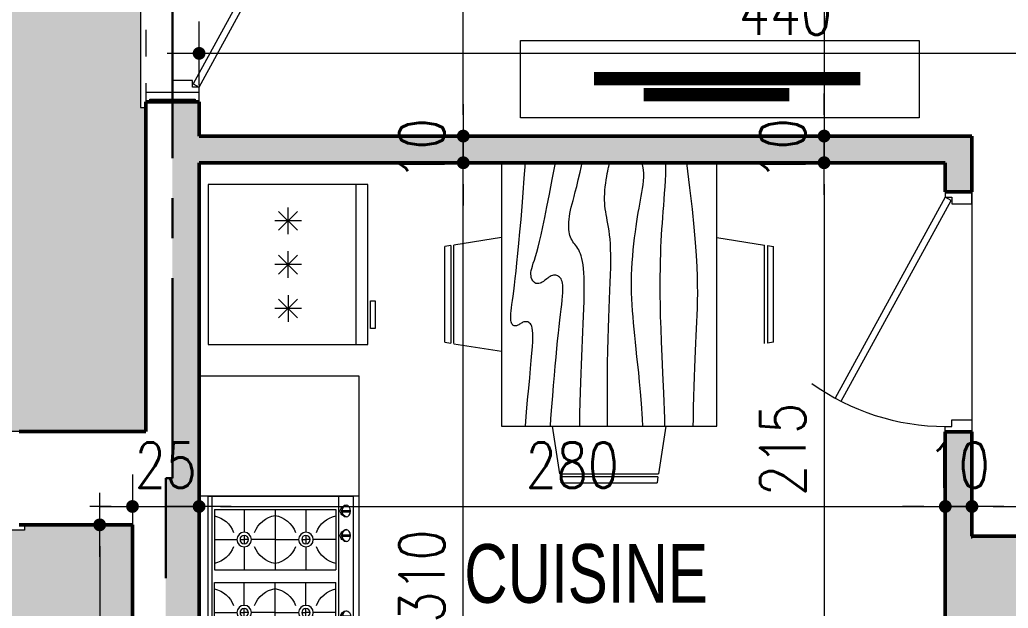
# Model space of a CAD drawing. Header units: millimetres. Extents: x 906 to 2589, y -1235 to -637.
# Drawn here: x 2558.04 to 2561.749, y -1228.197 to -1225.99 of the extents above; entities that cross this region are included whole.
import ezdxf

# ---------------------------------------------------------------- set-up
doc = ezdxf.new("R2010")
doc.units = ezdxf.units.MM
doc.linetypes.add('AXES', pattern=[2, 1.25, -0.25, 0.25, -0.25])
doc.linetypes.add('HIDDEN', pattern=[0.375, 0.25, -0.125])
doc.layers.get('DEFPOINTS').update_dxf_attribs({"color": 255, "lineweight": 13})
for name, color, linetype, lineweight in [('A-signe', 7, 'Continuous', 9), ('APPUITS', 7, 'Continuous', 18), ('AXE LIMITE', 1, 'AXES', 30), ('DIM.', 4, 'Continuous', 25), ('HALL + COULOIR -HATCH', 71, 'Continuous', 15), ('interrompu', 7, 'HIDDEN', 15), ('MENUISERIE', 7, 'Continuous', 13), ('MEUBLE', 35, 'Continuous', 15), ('MUR 0.5', 7, 'Continuous', 50), ('SANITAIRE', 7, 'Continuous', 15), ('TEXTE', 7, 'Continuous', 20)]:
    doc.layers.add(name, color=color, linetype=linetype, lineweight=lineweight)
doc.layers.add('TEINTE 3', color=150, linetype='Continuous')
doc.layers.add('TEINTE SC', color=254, linetype='Continuous')
doc.styles.add('atef', font='romans.shx', dxfattribs={"width": 0.8})
doc.styles.add('STYLE4', font='swisscl.ttf')
doc.dimstyles.new('COTEXT', dxfattribs={"dimscale": 0, "dimtxt": 0.17, "dimasz": 0.08, "dimexe": 0.015, "dimexo": 0.015, "dimgap": 0.07, "dimtad": 1, "dimdec": 0, "dimlfac": 100, "dimzin": 0, "dimdsep": 46, "dimtxsty": 'atef', "dimblk": 'SIG2', "dimcen": 0.15, "dimse1": 1, "dimse2": 1, "dimclrd": 256, "dimclre": 6, "dimclrt": 2, "dimadec": 0, "dimazin": 0, "dimtfac": 0.5, "dimtdec": 0, "dimtix": 1, "dimtmove": 2, "dimatfit": 1, "dimldrblk": 'SIG2', "dimfxl": 0.18, "dimtolj": 1, "dimtzin": 0, "dimlwd": 18, "dimarcsym": 0})

# ---------------------------------------------------------------- blocks, each defined once
blk = doc.blocks.new('SIG2')
at = {"layer": 'A-signe'}
for p, q in [((0, 1.5), (0, 0.5)), ((0, 0.5), (0, -0.5)), ((-1.5, 0), (-0.5, 0)), ((-0.5, 0), (0.5, 0)), ((0.5, 0), (1.5, 0)), ((0, -0.5), (0, -1.5))]:
    blk.add_line(p, q, dxfattribs=at)
at = {"layer": 'A-signe', "const_width": 0.3}
blk.add_lwpolyline([(-0.15, 0, 1), (0.15, 0, 1)], format="xyb", close=True, dxfattribs=at)
blk = doc.blocks.new('*D1105')
at = {"layer": 'DEFPOINTS', "color": 0, "transparency": 16777216}
for p in [(2560.6981, -1223.1761), (2560.043, -1226.4261), (2561.058, -1226.4261)]:
    blk.add_point(p, dxfattribs=at)
at = {"layer": 'DIM.', "lineweight": 18, "transparency": 16777216}
blk.add_line((2561.058, -1223.2561), (2561.058, -1226.3461), dxfattribs=at)
at = {"layer": 'DIM.', "lineweight": 18, "transparency": 16777216, "xscale": 0.08, "yscale": 0.08, "zscale": 0.08}
for p, rotation in [((2561.058, -1223.1761), 90), ((2561.058, -1226.4261), 270)]:
    blk.add_blockref('SIG2', p, dxfattribs=dict(at, rotation=rotation))
at = {"layer": 'DIM.', "color": 2, "transparency": 16777216, "insert": (2560.903, -1224.8011), "char_height": 0.17, "attachment_point": 5, "rotation": 90, "style": 'atef'}
blk.add_mtext('\\A1;325', dxfattribs=at)
blk = doc.blocks.new('*D1107')
at = {"layer": 'DEFPOINTS', "color": 0, "transparency": 16777216}
for p in [(2559.2298, -1226.4261), (2559.2298, -1226.5261), (2559.704, -1226.5261)]:
    blk.add_point(p, dxfattribs=at)
at = {"layer": 'DIM.', "lineweight": 18, "transparency": 16777216}
for p, q in [((2559.704, -1226.3461), (2559.704, -1226.2661)), ((2559.704, -1226.4261), (2559.704, -1226.5261)), ((2559.704, -1226.6061), (2559.704, -1226.6861))]:
    blk.add_line(p, q, dxfattribs=at)
at = {"layer": 'DIM.', "lineweight": 18, "transparency": 16777216, "xscale": 0.08, "yscale": 0.08, "zscale": 0.08}
for p, rotation in [((2559.704, -1226.4261), 270), ((2559.704, -1226.5261), 90)]:
    blk.add_blockref('SIG2', p, dxfattribs=dict(at, rotation=rotation))
at = {"layer": 'DIM.', "color": 2, "transparency": 16777216, "insert": (2559.549, -1226.4761), "char_height": 0.17, "attachment_point": 5, "rotation": 90, "style": 'atef'}
blk.add_mtext('\\A1;10', dxfattribs=at)
blk = doc.blocks.new('KITCHEN  AID 30')
for p, q in [((-150, 0), (150, 0)), ((-150, 0), (-150, -272.5)), ((150, 0), (150, -272.5)), ((-150, -7.5), (150, -7.5)), ((-125, -12.5), (-125, -240)), ((-125, -12.5), (-12, -12.5)), ((-68.5, -12.5), (-68.5, -54.5)), ((-12, -12.5), (-12, -240)), ((12, -12.5), (12, -240)), ((125, -12.5), (12, -12.5)), ((68.5, -12.5), (68.5, -54.5)), ((125, -12.5), (125, -240)), ((-125, -68.3), (-82.2, -68.3)), ((-76.3, -68.3), (-60.7, -68.3)), ((-68.5, -60.4), (-68.5, -68.3)), ((-68.5, -76.1), (-68.5, -68.3)), ((-54.8, -68.3), (-12, -68.3)), ((54.8, -68.3), (12, -68.3)), ((76.3, -68.3), (60.7, -68.3)), ((68.5, -60.4), (68.5, -68.3)), ((68.5, -76.1), (68.5, -68.3)), ((125, -68.3), (82.2, -68.3)), ((-68.5, -126.5), (-68.5, -82)), ((68.5, -126.5), (68.5, -82)), ((-125, -126.2), (-12, -126.2)), ((-68.5, -126), (-68.5, -170.5)), ((125, -126.2), (12, -126.2)), ((68.5, -126), (68.5, -170.5)), ((-125, -184.2), (-82.2, -184.2)), ((-76.3, -184.2), (-60.7, -184.2)), ((-68.5, -176.4), (-68.5, -184.2)), ((-68.5, -192.1), (-68.5, -184.2)), ((-54.8, -184.2), (-12, -184.2)), ((54.8, -184.2), (12, -184.2)), ((76.3, -184.2), (60.7, -184.2)), ((68.5, -176.4), (68.5, -184.2)), ((68.5, -192.1), (68.5, -184.2)), ((125, -184.2), (82.2, -184.2)), ((-68.5, -240), (-68.5, -198)), ((68.5, -240), (68.5, -198)), ((-125, -240), (-12, -240)), ((125, -240), (12, -240)), ((-150, -245), (150, -245)), ((-123.2, -252.5), (-123.2, -268.1)), ((-120.7, -255.2), (-123.2, -255.2)), ((-120.7, -252.5), (-120.7, -268.1)), ((-77.2, -252.5), (-77.2, -268.1)), ((-74.7, -255.2), (-77.2, -255.2)), ((-74.7, -252.5), (-74.7, -268.1)), ((74.7, -252.7), (74.7, -268.2)), ((74.7, -255.4), (77.2, -255.4)), ((77.2, -252.7), (77.2, -268.2)), ((120.7, -252.7), (120.7, -268.2)), ((120.7, -255.4), (123.2, -255.4)), ((123.2, -252.7), (123.2, -268.2)), ((-150, -272.5), (150, -272.5))]:
    blk.add_line(p, q)
for centre, radius in [((-68.5, -68.3), 13.7), ((68.5, -68.3), 13.7), ((-68.5, -68.3), 7.82), ((68.5, -68.3), 7.82), ((-68.5, -184.2), 13.7), ((-68.5, -184.2), 7.82), ((68.5, -184.2), 13.7), ((68.5, -184.2), 7.82)]:
    blk.add_circle(centre, radius)
for centre, start, end in [((-63.7, -1.3), 192.7674, 248.8188), ((-73.3, -1.3), 291.1812, 347.2326), ((73.3, -1.3), 192.7674, 248.8188), ((63.7, -1.3), 291.1812, 347.2326), ((-63.7, -135.2), 111.1812, 170.1161), ((-73.3, -135.2), 9.8839, 68.8188), ((73.3, -135.2), 111.1812, 170.1161), ((63.7, -135.2), 9.8839, 68.8188), ((-63.7, -117.3), 189.8839, 248.8188), ((-73.3, -117.3), 291.1812, 350.1161), ((73.3, -117.3), 189.8839, 248.8188), ((63.7, -117.3), 291.1812, 350.1161), ((-63.7, -251.2), 111.1812, 167.2326), ((-73.3, -251.2), 12.7674, 68.8188), ((73.3, -251.2), 111.1812, 167.2326), ((63.7, -251.2), 12.7674, 68.8188)]:
    blk.add_arc(centre, 50.7, start, end)
for centre in [(-122, -259.4), (-76, -259.4)]:
    blk.add_ellipse(centre, major_axis=(-11.1, 0), ratio=0.7838)
for centre, major_axis, ratio, start_param, end_param in [((-122, -261.2), (-11.1, 0), 0.7838, 3.244352, 6.180426), ((-122, -254.5), (-8.35, 0), 0.700025, 3.302477, 6.122301), ((-76, -261.2), (-11.1, 0), 0.7838, 3.244352, 6.180426), ((-76, -254.5), (-8.35, 0), 0.700025, 3.302477, 6.122301)]:
    blk.add_ellipse(centre, major_axis=major_axis, ratio=ratio, start_param=start_param, end_param=end_param)
at = {"extrusion": (0, 0, -1)}
for centre in [(76, -259.6), (122, -259.6)]:
    blk.add_ellipse(centre, major_axis=(11.1, 0), ratio=0.7838, dxfattribs=at)
for centre, major_axis, ratio, start_param, end_param in [((76, -261.4), (11.1, 0), 0.7838, 3.244352, 6.180426), ((76, -254.7), (8.35, 0), 0.700025, 3.302477, 6.122301), ((122, -261.4), (11.1, 0), 0.7838, 3.244352, 6.180426), ((122, -254.7), (8.35, 0), 0.700025, 3.302477, 6.122301)]:
    blk.add_ellipse(centre, major_axis=major_axis, ratio=ratio, start_param=start_param, end_param=end_param, dxfattribs=at)
blk = doc.blocks.new('*D1108')
at = {"layer": 'DEFPOINTS', "color": 0, "transparency": 16777216}
for p in [(2559.0923, -1226.5261), (2559.704, -1226.5261), (2559.0923, -1229.6261)]:
    blk.add_point(p, dxfattribs=at)
at = {"layer": 'DIM.', "lineweight": 18, "transparency": 16777216}
blk.add_line((2559.704, -1229.5461), (2559.704, -1226.6061), dxfattribs=at)
at = {"layer": 'DIM.', "lineweight": 18, "transparency": 16777216, "xscale": 0.08, "yscale": 0.08, "zscale": 0.08}
for p, rotation in [((2559.704, -1226.5261), 90), ((2559.704, -1229.6261), 270)]:
    blk.add_blockref('SIG2', p, dxfattribs=dict(at, rotation=rotation))
at = {"layer": 'DIM.', "color": 2, "transparency": 16777216, "insert": (2559.549, -1228.0761), "char_height": 0.17, "attachment_point": 5, "rotation": 90, "style": 'atef'}
blk.add_mtext('\\A1;310', dxfattribs=at)
blk = doc.blocks.new('Frigo1')
for p, q in [((0, 0.6), (0, 0)), ((0.6, 0.6), (0, 0.6)), ((0.6, 0), (0.6, 0.6)), ((0.0007, 0.0439), (0.5982, 0.0439)), ((0, 0), (0.6, 0)), ((0.0601, -0.0276), (0.0601, -0.0096)), ((0.0601, -0.0096), (0.1642, -0.0096)), ((0.1642, -0.0276), (0.0601, -0.0276)), ((0.1642, -0.0096), (0.1642, -0.0276))]:
    blk.add_line(p, q)
at = {"color": 0}
for p, q in [((0.1702, 0.2646), (0.0995, 0.3354)), ((0.0995, 0.2646), (0.1702, 0.3354)), ((0.1349, 0.25), (0.1349, 0.35)), ((0.2641, 0.2646), (0.3348, 0.3354)), ((0.3348, 0.2646), (0.2641, 0.3354)), ((0.2995, 0.25), (0.2995, 0.35)), ((0.4287, 0.2646), (0.4994, 0.3354)), ((0.4994, 0.2646), (0.4287, 0.3354)), ((0.4641, 0.25), (0.4641, 0.35)), ((0.1849, 0.3), (0.0849, 0.3)), ((0.2495, 0.3), (0.3495, 0.3)), ((0.4141, 0.3), (0.5141, 0.3))]:
    blk.add_line(p, q, dxfattribs=at)
blk = doc.blocks.new('PORTE 0.90')
at = {"layer": 'MENUISERIE'}
for points in [[(-0.7859, 0.3911), (-0.0325, -0.0217), (-0.02, 0), (-0.7742, 0.4132)], [(-0.9, 0), (-0.88, 0), (-0.88, -0.025), (-0.855, -0.025), (-0.855, -0.1), (-0.9, -0.1)], [(0, 0), (-0.02, 0), (-0.02, -0.025), (-0.045, -0.025), (-0.045, -0.1), (0, -0.1)]]:
    blk.add_lwpolyline(points, dxfattribs=at)
blk.add_arc((-0.02, 0), 0.86, 144.3645, 180, dxfattribs=at)
blk = doc.blocks.new('*D1123')
at = {"layer": 'DEFPOINTS', "color": 0, "linetype": 'Continuous', "transparency": 16777216}
for p in [(2558.4628, -1227.8151), (2558.7128, -1227.8151), (2558.7128, -1227.8151)]:
    blk.add_point(p, dxfattribs=at)
at = {"layer": 'DIM.', "linetype": 'Continuous', "lineweight": 18, "transparency": 16777216}
for p, q in [((2558.3828, -1227.8151), (2558.3028, -1227.8151)), ((2558.4628, -1227.8151), (2558.7128, -1227.8151)), ((2558.7928, -1227.8151), (2558.8728, -1227.8151))]:
    blk.add_line(p, q, dxfattribs=at)
at = {"layer": 'DIM.', "linetype": 'Continuous', "lineweight": 18, "transparency": 16777216, "xscale": 0.08, "yscale": 0.08, "zscale": 0.08}
blk.add_blockref('SIG2', (2558.4628, -1227.8151), dxfattribs=at)
at = {"layer": 'DIM.', "linetype": 'Continuous', "lineweight": 18, "transparency": 16777216, "xscale": 0.08, "yscale": 0.08, "zscale": 0.08, "rotation": 180}
blk.add_blockref('SIG2', (2558.7128, -1227.8151), dxfattribs=at)
at = {"layer": 'DIM.', "color": 2, "linetype": 'Continuous', "transparency": 16777216, "insert": (2558.5878, -1227.6601), "char_height": 0.17, "attachment_point": 5, "style": 'atef'}
blk.add_mtext('\\A1;25', dxfattribs=at)
blk = doc.blocks.new('*D1124')
at = {"layer": 'DEFPOINTS', "color": 0, "linetype": 'Continuous', "transparency": 16777216}
for p in [(2561.5128, -1226.6874), (2558.7128, -1227.8151), (2561.5128, -1227.8151)]:
    blk.add_point(p, dxfattribs=at)
at = {"layer": 'DIM.', "linetype": 'Continuous', "lineweight": 18, "transparency": 16777216}
blk.add_line((2558.7928, -1227.8151), (2561.4328, -1227.8151), dxfattribs=at)
at = {"layer": 'DIM.', "linetype": 'Continuous', "lineweight": 18, "transparency": 16777216, "xscale": 0.08, "yscale": 0.08, "zscale": 0.08, "rotation": 180}
blk.add_blockref('SIG2', (2558.7128, -1227.8151), dxfattribs=at)
at = {"layer": 'DIM.', "linetype": 'Continuous', "lineweight": 18, "transparency": 16777216, "xscale": 0.08, "yscale": 0.08, "zscale": 0.08}
blk.add_blockref('SIG2', (2561.5128, -1227.8151), dxfattribs=at)
at = {"layer": 'DIM.', "color": 2, "linetype": 'Continuous', "transparency": 16777216, "insert": (2560.1128, -1227.6601), "char_height": 0.17, "attachment_point": 5, "style": 'atef'}
blk.add_mtext('\\A1;280', dxfattribs=at)
blk = doc.blocks.new('*D1125')
at = {"layer": 'DEFPOINTS', "color": 0, "linetype": 'Continuous', "transparency": 16777216}
for p in [(2561.6128, -1226.5874), (2561.5128, -1226.6874), (2561.6128, -1227.8151)]:
    blk.add_point(p, dxfattribs=at)
at = {"layer": 'DIM.', "linetype": 'Continuous', "lineweight": 18, "transparency": 16777216}
for p, q in [((2561.4328, -1227.8151), (2561.3528, -1227.8151)), ((2561.5128, -1227.8151), (2561.6128, -1227.8151)), ((2561.6928, -1227.8151), (2561.7728, -1227.8151))]:
    blk.add_line(p, q, dxfattribs=at)
at = {"layer": 'DIM.', "linetype": 'Continuous', "lineweight": 18, "transparency": 16777216, "xscale": 0.08, "yscale": 0.08, "zscale": 0.08}
blk.add_blockref('SIG2', (2561.5128, -1227.8151), dxfattribs=at)
at = {"layer": 'DIM.', "linetype": 'Continuous', "lineweight": 18, "transparency": 16777216, "xscale": 0.08, "yscale": 0.08, "zscale": 0.08, "rotation": 180}
blk.add_blockref('SIG2', (2561.6128, -1227.8151), dxfattribs=at)
at = {"layer": 'DIM.', "color": 2, "linetype": 'Continuous', "transparency": 16777216, "insert": (2561.5628, -1227.6601), "char_height": 0.17, "attachment_point": 5, "style": 'atef'}
blk.add_mtext('\\A1;10', dxfattribs=at)
blk = doc.blocks.new('*D1126')
at = {"layer": 'DEFPOINTS', "color": 0, "linetype": 'Continuous', "transparency": 16777216}
for p in [(2561.6128, -1226.5874), (2563.1128, -1227.1758), (2563.1128, -1227.8151)]:
    blk.add_point(p, dxfattribs=at)
at = {"layer": 'DIM.', "linetype": 'Continuous', "lineweight": 18, "transparency": 16777216}
blk.add_line((2561.6928, -1227.8151), (2563.0328, -1227.8151), dxfattribs=at)
at = {"layer": 'DIM.', "linetype": 'Continuous', "lineweight": 18, "transparency": 16777216, "xscale": 0.08, "yscale": 0.08, "zscale": 0.08, "rotation": 180}
blk.add_blockref('SIG2', (2561.6128, -1227.8151), dxfattribs=at)
at = {"layer": 'DIM.', "linetype": 'Continuous', "lineweight": 18, "transparency": 16777216, "xscale": 0.08, "yscale": 0.08, "zscale": 0.08}
blk.add_blockref('SIG2', (2563.1128, -1227.8151), dxfattribs=at)
at = {"layer": 'DIM.', "color": 2, "linetype": 'Continuous', "transparency": 16777216, "insert": (2562.3628, -1227.6601), "char_height": 0.17, "attachment_point": 5, "style": 'atef'}
blk.add_mtext('\\A1;150', dxfattribs=at)
blk = doc.blocks.new('PORTE')
at = {"layer": 'MENUISERIE'}
for p, q in [((0.02, 0), (0.8619, 0.4613)), ((0.8736, 0.4392), (0.0325, -0.0217)), ((0.0325, -0.0217), (0.02, 0))]:
    blk.add_line(p, q, dxfattribs=at)
for points in [[(0, 0), (0.02, 0), (0.02, -0.025), (0.045, -0.025), (0.045, -0.1), (0, -0.1)], [(1, 0), (0.98, 0), (0.98, -0.025), (0.955, -0.025), (0.955, -0.1), (1, -0.1)]]:
    blk.add_lwpolyline(points, dxfattribs=at)
blk.add_arc((0.02, 0), 0.96, 360, 32.9567, dxfattribs=at)
blk = doc.blocks.new('PORTE 1.00')
at = {"layer": 'MENUISERIE'}
blk.add_blockref('PORTE', (0, 0), dxfattribs=at)
blk = doc.blocks.new('*D1262')
at = {"layer": 'DEFPOINTS', "color": 0, "transparency": 16777216}
for p in [(2561.5128, -1226.5261), (2561.058, -1228.6761), (2561.5128, -1228.6761)]:
    blk.add_point(p, dxfattribs=at)
at = {"layer": 'DIM.', "lineweight": 18, "transparency": 16777216}
blk.add_line((2561.058, -1226.6061), (2561.058, -1228.5961), dxfattribs=at)
at = {"layer": 'DIM.', "lineweight": 18, "transparency": 16777216, "xscale": 0.08, "yscale": 0.08, "zscale": 0.08}
for p, rotation in [((2561.058, -1226.5261), 90), ((2561.058, -1228.6761), 270)]:
    blk.add_blockref('SIG2', p, dxfattribs=dict(at, rotation=rotation))
at = {"layer": 'DIM.', "color": 2, "transparency": 16777216, "insert": (2560.903, -1227.6011), "char_height": 0.17, "attachment_point": 5, "rotation": 90, "style": 'atef'}
blk.add_mtext('\\A1;215', dxfattribs=at)
blk = doc.blocks.new('*D1263')
at = {"layer": 'DEFPOINTS', "color": 0, "transparency": 16777216}
for p in [(2560.8307, -1226.4261), (2561.058, -1226.4261), (2560.8307, -1226.5261)]:
    blk.add_point(p, dxfattribs=at)
at = {"layer": 'DIM.', "lineweight": 18, "transparency": 16777216}
for p, q in [((2561.058, -1226.3461), (2561.058, -1226.2661)), ((2561.058, -1226.5261), (2561.058, -1226.4261)), ((2561.058, -1226.6061), (2561.058, -1226.6861))]:
    blk.add_line(p, q, dxfattribs=at)
at = {"layer": 'DIM.', "lineweight": 18, "transparency": 16777216, "xscale": 0.08, "yscale": 0.08, "zscale": 0.08}
for p, rotation in [((2561.058, -1226.4261), 270), ((2561.058, -1226.5261), 90)]:
    blk.add_blockref('SIG2', p, dxfattribs=dict(at, rotation=rotation))
at = {"layer": 'DIM.', "color": 2, "transparency": 16777216, "insert": (2560.903, -1226.4761), "char_height": 0.17, "attachment_point": 5, "rotation": 90, "style": 'atef'}
blk.add_mtext('\\A1;10', dxfattribs=at)
blk = doc.blocks.new('*D1275')
at = {"layer": 'DEFPOINTS', "color": 0, "transparency": 16777216}
for p in [(2558.4628, -1227.884), (2558.3398, -1229.8761), (2558.4628, -1229.8761)]:
    blk.add_point(p, dxfattribs=at)
at = {"layer": 'DIM.', "lineweight": 18, "transparency": 16777216}
blk.add_line((2558.3398, -1227.964), (2558.3398, -1229.7961), dxfattribs=at)
at = {"layer": 'DIM.', "lineweight": 18, "transparency": 16777216, "xscale": 0.08, "yscale": 0.08, "zscale": 0.08}
for p, rotation in [((2558.3398, -1227.884), 90), ((2558.3398, -1229.8761), 270)]:
    blk.add_blockref('SIG2', p, dxfattribs=dict(at, rotation=rotation))
at = {"layer": 'DIM.', "color": 2, "transparency": 16777216, "insert": (2558.1848, -1228.8801), "char_height": 0.17, "attachment_point": 5, "rotation": 90, "style": 'atef'}
blk.add_mtext('\\A1;199', dxfattribs=at)
blk = doc.blocks.new('*D1164')
at = {"layer": 'DEFPOINTS', "color": 0, "transparency": 16777216}
for p in [(2558.9561, -1223.9171), (2559.704, -1223.9171), (2558.9561, -1226.4261)]:
    blk.add_point(p, dxfattribs=at)
at = {"layer": 'DIM.', "lineweight": 18, "transparency": 16777216}
blk.add_line((2559.704, -1226.3461), (2559.704, -1223.9971), dxfattribs=at)
at = {"layer": 'DIM.', "lineweight": 18, "transparency": 16777216, "xscale": 0.08, "yscale": 0.08, "zscale": 0.08}
for p, rotation in [((2559.704, -1223.9171), 90), ((2559.704, -1226.4261), 270)]:
    blk.add_blockref('SIG2', p, dxfattribs=dict(at, rotation=rotation))
at = {"layer": 'DIM.', "color": 2, "transparency": 16777216, "insert": (2559.549, -1225.1716), "char_height": 0.17, "attachment_point": 5, "rotation": 90, "style": 'atef'}
blk.add_mtext('\\A1;251', dxfattribs=at)
blk = doc.blocks.new('*D1323')
at = {"layer": 'DEFPOINTS', "color": 0, "transparency": 16777216}
for p in [(2558.7128, -1226.116), (2563.1128, -1226.3647), (2558.7128, -1226.4261)]:
    blk.add_point(p, dxfattribs=at)
at = {"layer": 'DIM.', "lineweight": 18, "transparency": 16777216}
blk.add_line((2563.0328, -1226.116), (2558.7928, -1226.116), dxfattribs=at)
at = {"layer": 'DIM.', "lineweight": 18, "transparency": 16777216, "xscale": 0.08, "yscale": 0.08, "zscale": 0.08, "rotation": 180}
blk.add_blockref('SIG2', (2558.7128, -1226.116), dxfattribs=at)
at = {"layer": 'DIM.', "lineweight": 18, "transparency": 16777216, "xscale": 0.08, "yscale": 0.08, "zscale": 0.08}
blk.add_blockref('SIG2', (2563.1128, -1226.116), dxfattribs=at)
at = {"layer": 'DIM.', "color": 2, "transparency": 16777216, "insert": (2560.9128, -1225.961), "char_height": 0.17, "attachment_point": 5, "style": 'atef'}
blk.add_mtext('\\A1;440', dxfattribs=at)

msp = doc.modelspace()

# ---------------------------------------------------------------- hatches: boundary and pattern name
at = {"layer": 'TEINTE 3'}
h = msp.add_hatch(color=256, dxfattribs=at)
h.dxf.hatch_style = 1
h.paths.add_polyline_path([(2560.4629, -1228.9261), (2560.6629, -1228.9261), (2560.6629, -1228.6761), (2560.2129, -1228.6761), (2560.2129, -1229.6261), (2558.7129, -1229.6261), (2558.7129, -1226.5261), (2561.5129, -1226.5261), (2561.5129, -1226.6348), (2561.6129, -1226.6348), (2561.6129, -1226.4261), (2558.7129, -1226.4261), (2558.7129, -1226.2972), (2558.6129, -1226.2972), (2558.6129, -1227.709), (2558.5879, -1227.709), (2558.5879, -1227.759), (2558.5879, -1227.884), (2558.5879, -1229.2863), (2558.4629, -1229.2863), (2558.4629, -1229.8761), (2560.4629, -1229.8761)])
h = msp.add_hatch(color=256, dxfattribs=at)
h.dxf.hatch_style = 1
h.paths.add_polyline_path([(2561.8629, -1227.9261), (2561.6129, -1227.9261), (2561.6129, -1227.5348), (2561.5129, -1227.5348), (2561.5129, -1228.6761), (2561.4629, -1228.6761), (2561.4629, -1228.9261), (2561.6629, -1228.9261), (2561.6629, -1229.8761), (2561.7629, -1229.8761), (2561.7629, -1228.2761), (2561.8629, -1228.2761)])
at = {"layer": 'TEINTE SC'}
h = msp.add_hatch(color=256, dxfattribs=at)
h.dxf.hatch_style = 1
h.paths.add_polyline_path([(2556.1628, -1222.864), (2557.5128, -1221.514), (2557.5128, -1219.873), (2557.0128, -1219.873), (2557.0128, -1219.448), (2557.0328, -1219.448), (2557.0328, -1218.4126), (2557.0128, -1218.4126), (2557.0128, -1218.2772), (2557.1796, -1218.1104), (2557.1938, -1218.1246), (2557.9769, -1217.3414), (2557.9628, -1217.3272), (2558.0427, -1217.2474), (2558.1225, -1217.3272), (2558.1084, -1217.3414), (2558.8916, -1218.1246), (2558.9057, -1218.1104), (2558.9628, -1218.1675), (2558.9628, -1218.614), (2558.9128, -1218.614), (2558.9128, -1218.864), (2558.9628, -1218.864), (2558.9628, -1220.664), (2558.9128, -1220.664), (2558.9128, -1220.914), (2559.2628, -1221.264), (2561.0128, -1221.264), (2561.0128, -1221.3286), (2560.9928, -1221.3286), (2560.9928, -1222.4362), (2561.0128, -1222.4362), (2561.0128, -1222.5261), (2559.8235, -1222.5261), (2559.6615, -1222.6855), (2559.3709, -1222.9761), (2558.5128, -1223.8342), (2558.463, -1223.8342), (2558.463, -1224.6142), (2558.5128, -1224.6142), (2558.5128, -1225.211), (2558.4928, -1225.211), (2558.4928, -1226.3186), (2558.5128, -1226.3186), (2558.5128, -1227.534), (2556.2128, -1227.534), (2556.2128, -1226.5795), (2556.1628, -1226.5795), (2556.1628, -1226.5467), (2556.1828, -1226.5467), (2556.1828, -1225.5113), (2556.1628, -1225.5113), (2556.1628, -1225.0558), (2556.1828, -1225.0558), (2556.1828, -1224.1182), (2556.1628, -1224.1182), (2556.1628, -1223.8558), (2556.1828, -1223.8558), (2556.1828, -1222.9182), (2556.1628, -1222.9182)])
h = msp.add_hatch(color=256, dxfattribs=at)
h.dxf.hatch_style = 1
h.paths.add_polyline_path([(2558.4628, -1227.884), (2558.0571, -1227.884), (2558.0571, -1227.904), (2557.521, -1227.904), (2557.3189, -1228.014, -0.006189), (2557.3097, -1227.9976), (2557.3067, -1227.9922), (2557.3068, -1227.9922, -0.031884), (2557.2667, -1227.904), (2556.6184, -1227.904), (2556.6184, -1227.884), (2556.2128, -1227.884), (2556.2128, -1229.2761), (2558.4628, -1229.2761)])
h.paths.add_polyline_path([(2558.4628, -1229.2761), (2556.2128, -1229.2761), (2556.2128, -1229.5723), (2557.013, -1229.5723), (2558.4628, -1229.5723)])

# ---------------------------------------------------------------- linework, layer by layer
at = {"layer": 'APPUITS'}
for points in [[(2558.5128, -1225.211), (2558.4928, -1225.211), (2558.4928, -1226.3186), (2558.5128, -1226.3186)], [(2558.0571, -1227.884), (2558.0571, -1227.904), (2556.6184, -1227.904), (2556.6184, -1227.884)]]:
    msp.add_lwpolyline(points, dxfattribs=at)
at = {"layer": 'AXE LIMITE', "ltscale": 0.6}
msp.add_lwpolyline([(2558.7129, -1229.8761), (2558.631, -1229.8761), (2558.4629, -1229.8761), (2558.4629, -1229.284), (2558.5879, -1229.284), (2558.5879, -1227.709), (2558.6129, -1227.709), (2558.6129, -1223.8756), (2559.4124, -1223.0761), (2563.2129, -1223.0761), (2563.2129, -1224.8711), (2563.2129, -1224.8711), (2563.2129, -1225.5761), (2566.9879, -1225.5761), (2566.9879, -1225.434)], dxfattribs=at)
at = {"layer": 'HALL + COULOIR -HATCH', "linetype": 'Continuous'}
msp.add_lwpolyline([(2560.9928, -1221.3286), (2560.9928, -1222.4362), (2561.0128, -1222.4362), (2561.0128, -1222.5261), (2559.8235, -1222.5261), (2559.6615, -1222.6855), (2559.3709, -1222.9761), (2558.5128, -1223.8342), (2558.463, -1223.8342), (2558.463, -1224.6142), (2558.5128, -1224.6142), (2558.5128, -1225.211), (2558.4928, -1225.211), (2558.4928, -1226.3186), (2558.5128, -1226.3186), (2558.5128, -1227.534), (2556.2128, -1227.534)], dxfattribs=at)
at = {"layer": 'interrompu', "ltscale": 0.2}
msp.add_line((2558.5128, -1225.2272), (2558.5128, -1226.2972), dxfattribs=at)
at = {"layer": 'MENUISERIE'}
msp.add_line((2561.6128, -1226.6348), (2561.6128, -1227.5348), dxfattribs=at)
msp.add_lwpolyline([(2558.7128, -1226.2972), (2558.7128, -1226.2622), (2558.5128, -1226.2622), (2558.5128, -1226.2972), (2558.5278, -1226.2972), (2558.5278, -1226.2872), (2558.6978, -1226.2872), (2558.6978, -1226.2972)], close=True, dxfattribs=at)
at = {"layer": 'MEUBLE'}
for p, q in [((2559.8476, -1226.5261), (2559.8476, -1227.5135)), ((2560.6554, -1226.5261), (2559.8476, -1226.5261)), ((2560.6554, -1227.5135), (2560.6554, -1226.5261)), ((2559.8476, -1226.807), (2559.6681, -1226.835)), ((2560.6554, -1226.807), (2560.8349, -1226.835)), ((2559.6569, -1226.8368), (2559.6344, -1226.8403)), ((2559.6344, -1227.1993), (2559.6344, -1226.8403)), ((2559.6568, -1226.8367), (2559.6568, -1227.2028)), ((2559.6681, -1227.2045), (2559.6681, -1226.8349)), ((2560.8349, -1227.2045), (2560.8349, -1226.8349)), ((2560.8462, -1226.8367), (2560.8462, -1227.2028)), ((2560.8462, -1226.8368), (2560.8686, -1226.8403)), ((2560.8686, -1227.1993), (2560.8686, -1226.8403)), ((2559.6344, -1227.1993), (2559.6568, -1227.2028)), ((2559.6681, -1227.2046), (2559.8476, -1227.2326)), ((2560.8686, -1227.1993), (2560.8462, -1227.2028)), ((2559.8476, -1227.5135), (2560.6554, -1227.5135)), ((2560.0667, -1227.6931), (2560.0387, -1227.5135)), ((2560.4643, -1227.5135), (2560.4363, -1227.6931)), ((2560.0668, -1227.6931), (2560.4364, -1227.6931)), ((2560.4346, -1227.7043), (2560.0685, -1227.7043)), ((2560.072, -1227.7267), (2560.0685, -1227.7043)), ((2560.072, -1227.7267), (2560.431, -1227.7267)), ((2560.4345, -1227.7043), (2560.431, -1227.7267))]:
    msp.add_line(p, q, dxfattribs=at)
msp.add_lwpolyline([(2561.4152, -1226.3579), (2559.9184, -1226.3579), (2559.9184, -1226.0676), (2561.4152, -1226.0676)], close=True, dxfattribs=at)
at = {"layer": 'MEUBLE', "const_width": 0.05}
for points in [[(2560.1943, -1226.2109), (2561.1943, -1226.2109)], [(2560.3814, -1226.2707), (2560.9273, -1226.2707)]]:
    msp.add_lwpolyline(points, dxfattribs=at)
at = {"layer": 'MEUBLE'}
for points in [[(2559.9373, -1227.5135), (2559.9373, -1227.5126), (2559.9415, -1227.4617), (2559.9456, -1227.4148), (2559.9496, -1227.372), (2559.9532, -1227.3331), (2559.9566, -1227.2982), (2559.9594, -1227.2671), (2559.9618, -1227.2397), (2559.9635, -1227.2162), (2559.9646, -1227.1962), (2559.965, -1227.1796), (2559.9648, -1227.1659), (2559.964, -1227.1549), (2559.9627, -1227.1462), (2559.9609, -1227.1394), (2559.9587, -1227.1341), (2559.956, -1227.1301), (2559.9531, -1227.1271), (2559.9498, -1227.1248), (2559.9464, -1227.1233), (2559.9427, -1227.1224), (2559.939, -1227.1222), (2559.9353, -1227.1225), (2559.9316, -1227.1233), (2559.928, -1227.1245), (2559.9246, -1227.1261), (2559.9213, -1227.1279), (2559.9182, -1227.1298), (2559.9151, -1227.1318), (2559.9122, -1227.1336), (2559.9093, -1227.1353), (2559.9065, -1227.1367), (2559.9037, -1227.1376), (2559.9009, -1227.1381), (2559.8981, -1227.138), (2559.8955, -1227.1374), (2559.8929, -1227.1362), (2559.8906, -1227.1346), (2559.8884, -1227.1324), (2559.8866, -1227.1296), (2559.885, -1227.1264), (2559.8838, -1227.1226), (2559.8829, -1227.1182), (2559.8824, -1227.1129), (2559.8822, -1227.1068), (2559.8824, -1227.0996), (2559.8829, -1227.0912), (2559.8838, -1227.0815), (2559.885, -1227.0703), (2559.8866, -1227.0575), (2559.8885, -1227.0429), (2559.8907, -1227.0262), (2559.8932, -1227.0071), (2559.8959, -1226.9853), (2559.8989, -1226.9605), (2559.9021, -1226.9325), (2559.9056, -1226.9011), (2559.9091, -1226.8659), (2559.9129, -1226.8271), (2559.9168, -1226.7848), (2559.9208, -1226.7392), (2559.9248, -1226.6904), (2559.929, -1226.6385), (2559.9331, -1226.5837), (2559.9373, -1226.5261)], [(2560.0309, -1227.5135), (2560.0329, -1227.4847), (2560.0365, -1227.4415), (2560.0399, -1227.4006), (2560.0432, -1227.3614), (2560.0463, -1227.3241), (2560.0493, -1227.2885), (2560.0523, -1227.2548), (2560.0551, -1227.2231), (2560.058, -1227.1934), (2560.0608, -1227.1657), (2560.0636, -1227.1401), (2560.0663, -1227.1165), (2560.0689, -1227.0949), (2560.0713, -1227.0752), (2560.0734, -1227.0574), (2560.0752, -1227.0413), (2560.0766, -1227.0269), (2560.0776, -1227.0142), (2560.078, -1227.003), (2560.078, -1226.9933), (2560.0774, -1226.9849), (2560.0764, -1226.9777), (2560.075, -1226.9716), (2560.0731, -1226.9663), (2560.0709, -1226.9619), (2560.0682, -1226.9581), (2560.0653, -1226.9549), (2560.062, -1226.9522), (2560.0585, -1226.95), (2560.0547, -1226.9485), (2560.0508, -1226.9476), (2560.0467, -1226.9473), (2560.0425, -1226.9477), (2560.0383, -1226.9487), (2560.0341, -1226.9505), (2560.0299, -1226.9528), (2560.0257, -1226.9555), (2560.0215, -1226.9586), (2560.0173, -1226.9618), (2560.0131, -1226.9651), (2560.0089, -1226.9682), (2560.0047, -1226.9712), (2560.0005, -1226.9738), (2559.9963, -1226.976), (2559.9921, -1226.9777), (2559.9881, -1226.9789), (2559.9841, -1226.9795), (2559.9802, -1226.9793), (2559.9765, -1226.9785), (2559.9729, -1226.9768), (2559.9695, -1226.9743), (2559.9663, -1226.9709), (2559.9635, -1226.9668), (2559.9612, -1226.9621), (2559.9594, -1226.9567), (2559.9582, -1226.9508), (2559.9576, -1226.9444), (2559.9579, -1226.9375), (2559.959, -1226.9303), (2559.961, -1226.9224), (2559.9636, -1226.9135), (2559.9669, -1226.9033), (2559.9708, -1226.8915), (2559.9751, -1226.8777), (2559.9799, -1226.8617), (2559.985, -1226.8431), (2559.9905, -1226.8215), (2559.9963, -1226.7963), (2560.0027, -1226.7667), (2560.0099, -1226.7319), (2560.018, -1226.6913), (2560.0272, -1226.6439), (2560.0377, -1226.5891), (2560.0495, -1226.5261)], [(2560.1412, -1227.5135), (2560.1412, -1227.5116), (2560.142, -1227.4666), (2560.1429, -1227.425), (2560.144, -1227.3865), (2560.1452, -1227.3506), (2560.1464, -1227.3166), (2560.1478, -1227.2842), (2560.1491, -1227.2527), (2560.1505, -1227.2218), (2560.1519, -1227.191), (2560.1533, -1227.1604), (2560.1545, -1227.1304), (2560.1557, -1227.1012), (2560.1566, -1227.073), (2560.1574, -1227.0461), (2560.1578, -1227.0208), (2560.158, -1226.9974), (2560.1578, -1226.976), (2560.1573, -1226.9565), (2560.1564, -1226.939), (2560.1552, -1226.9233), (2560.1536, -1226.9092), (2560.1517, -1226.8967), (2560.1494, -1226.8856), (2560.1468, -1226.8758), (2560.1438, -1226.8673), (2560.1406, -1226.8598), (2560.1371, -1226.8532), (2560.1335, -1226.8473), (2560.1298, -1226.8419), (2560.126, -1226.8369), (2560.1223, -1226.832), (2560.1187, -1226.8272), (2560.1153, -1226.8222), (2560.1121, -1226.8169), (2560.1092, -1226.8114), (2560.1066, -1226.8055), (2560.1043, -1226.7991), (2560.1024, -1226.7922), (2560.101, -1226.7848), (2560.1, -1226.7767), (2560.0996, -1226.768), (2560.0997, -1226.7586), (2560.1002, -1226.7486), (2560.1012, -1226.7381), (2560.1027, -1226.7272), (2560.1045, -1226.716), (2560.1068, -1226.7044), (2560.1094, -1226.6926), (2560.1124, -1226.6804), (2560.1158, -1226.6673), (2560.1198, -1226.6526), (2560.1243, -1226.6353), (2560.1296, -1226.6148), (2560.1357, -1226.5903), (2560.1426, -1226.561), (2560.1505, -1226.5261)], [(2560.2457, -1227.5135), (2560.2456, -1227.5041), (2560.245, -1227.4406), (2560.2448, -1227.3819), (2560.2451, -1227.3275), (2560.2456, -1227.2772), (2560.2465, -1227.2304), (2560.2475, -1227.1869), (2560.2488, -1227.1463), (2560.2501, -1227.1082), (2560.2515, -1227.0722), (2560.2529, -1227.038), (2560.2542, -1227.0056), (2560.2554, -1226.975), (2560.2564, -1226.9462), (2560.2572, -1226.9192), (2560.2576, -1226.8941), (2560.2576, -1226.8709), (2560.2571, -1226.8496), (2560.2562, -1226.8302), (2560.2548, -1226.8126), (2560.253, -1226.7964), (2560.251, -1226.7816), (2560.2489, -1226.768), (2560.2466, -1226.7552), (2560.2443, -1226.7433), (2560.2422, -1226.7318), (2560.2402, -1226.7208), (2560.2384, -1226.7099), (2560.2368, -1226.6992), (2560.2356, -1226.6883), (2560.2347, -1226.6774), (2560.2343, -1226.6661), (2560.2342, -1226.6544), (2560.2347, -1226.6421), (2560.2356, -1226.6292), (2560.237, -1226.6159), (2560.2387, -1226.6027), (2560.2405, -1226.5898), (2560.2425, -1226.5777), (2560.2444, -1226.5667), (2560.2462, -1226.5572), (2560.2478, -1226.5495), (2560.249, -1226.5439), (2560.2499, -1226.5399), (2560.2506, -1226.5373), (2560.251, -1226.5354), (2560.2513, -1226.5338), (2560.2515, -1226.532), (2560.2515, -1226.5296), (2560.2515, -1226.5261)], [(2560.3783, -1227.5135), (2560.3768, -1227.486), (2560.3729, -1227.429), (2560.3692, -1227.3847), (2560.3656, -1227.348), (2560.3622, -1227.3144), (2560.3589, -1227.283), (2560.3558, -1227.2535), (2560.353, -1227.2256), (2560.3502, -1227.1992), (2560.3477, -1227.174), (2560.3453, -1227.1498), (2560.3431, -1227.1264), (2560.3411, -1227.1035), (2560.3393, -1227.081), (2560.3378, -1227.0587), (2560.3366, -1227.0366), (2560.3357, -1227.0145), (2560.3352, -1226.9923), (2560.3352, -1226.9698), (2560.3357, -1226.9469), (2560.3366, -1226.9235), (2560.338, -1226.8999), (2560.3398, -1226.8762), (2560.342, -1226.8527), (2560.3444, -1226.8296), (2560.347, -1226.8072), (2560.3497, -1226.7858), (2560.3525, -1226.7655), (2560.3553, -1226.7465), (2560.3581, -1226.7288), (2560.3609, -1226.7121), (2560.3636, -1226.6962), (2560.3663, -1226.681), (2560.3689, -1226.6662), (2560.3715, -1226.6518), (2560.374, -1226.6374), (2560.3764, -1226.623), (2560.3785, -1226.6086), (2560.3801, -1226.5942), (2560.3811, -1226.58), (2560.3813, -1226.566), (2560.3804, -1226.5523), (2560.3784, -1226.539), (2560.3749, -1226.5261)], [(2560.4607, -1227.5135), (2560.4598, -1227.4852), (2560.4562, -1227.3906), (2560.453, -1227.3142), (2560.4502, -1227.2515), (2560.4479, -1227.1975), (2560.446, -1227.1482), (2560.4446, -1227.1028), (2560.4437, -1227.0608), (2560.4432, -1227.0221), (2560.443, -1226.9864), (2560.4431, -1226.9534), (2560.4435, -1226.9229), (2560.4441, -1226.8945), (2560.4449, -1226.8681), (2560.4459, -1226.8432), (2560.447, -1226.8197), (2560.4482, -1226.797), (2560.4496, -1226.775), (2560.4511, -1226.7533), (2560.4527, -1226.7315), (2560.4544, -1226.7094), (2560.4562, -1226.6866), (2560.458, -1226.6634), (2560.4597, -1226.6399), (2560.4613, -1226.6164), (2560.4627, -1226.593), (2560.4637, -1226.57), (2560.4644, -1226.5477), (2560.4647, -1226.5261)], [(2560.5672, -1227.5135), (2560.5675, -1227.4882), (2560.5683, -1227.4444), (2560.5693, -1227.4033), (2560.5703, -1227.3647), (2560.5715, -1227.3285), (2560.5728, -1227.2944), (2560.5741, -1227.2622), (2560.5755, -1227.2318), (2560.5769, -1227.2031), (2560.5783, -1227.1756), (2560.5796, -1227.1492), (2560.5808, -1227.1232), (2560.5819, -1227.0973), (2560.5828, -1227.071), (2560.5833, -1227.0438), (2560.5836, -1227.0154), (2560.5834, -1226.9852), (2560.5828, -1226.9526), (2560.5815, -1226.9162), (2560.5792, -1226.8744), (2560.5756, -1226.8254), (2560.5705, -1226.7678), (2560.5636, -1226.6998), (2560.5546, -1226.6198), (2560.5432, -1226.5261)]]:
    msp.add_lwpolyline(points, dxfattribs=at)
at = {"layer": 'MUR 0.5'}
for p, q in [((2558.5128, -1227.534), (2558.5128, -1226.2972)), ((2558.7128, -1226.2972), (2558.5128, -1226.2972)), ((2558.7128, -1226.4261), (2558.7128, -1226.2972)), ((2561.6128, -1226.4261), (2558.7128, -1226.4261)), ((2561.6128, -1226.6348), (2561.6128, -1226.4261)), ((2561.5128, -1226.5261), (2558.7128, -1226.5261)), ((2558.7128, -1229.6261), (2558.7128, -1226.5261)), ((2561.5128, -1226.6348), (2561.5128, -1226.5261)), ((2561.5128, -1226.6348), (2561.6128, -1226.6348)), ((2558.0371, -1227.534), (2558.5128, -1227.534)), ((2561.5128, -1228.6761), (2561.5128, -1227.5348)), ((2561.5128, -1227.5348), (2561.6128, -1227.5348)), ((2561.6128, -1227.9261), (2561.6128, -1227.5348)), ((2558.0371, -1227.884), (2558.4628, -1227.884)), ((2558.4628, -1230.2761), (2558.4628, -1227.884)), ((2561.8628, -1227.9261), (2561.6128, -1227.9261))]:
    msp.add_line(p, q, dxfattribs=at)
at = {"layer": 'SANITAIRE'}
msp.add_line((2559.313, -1227.7762), (2558.7128, -1227.7762), dxfattribs=at)
for points in [[(2559.3128, -1227.3261), (2558.7128, -1227.3261)], [(2560.2128, -1229.0261), (2559.3128, -1229.0261), (2559.3128, -1227.3261)]]:
    msp.add_lwpolyline(points, dxfattribs=at)

# ---------------------------------------------------------------- block references
at = {"layer": 'MENUISERIE', "xscale": -1, "rotation": 269.9999999994807}
msp.add_blockref('PORTE 1.00', (2558.7128, -1226.2622), dxfattribs=at)
at = {"layer": 'MENUISERIE', "rotation": 90.00000000000001}
msp.add_blockref('PORTE 0.90', (2561.5128, -1226.6348), dxfattribs=at)
at = {"layer": 'SANITAIRE', "rotation": 90}
msp.add_blockref('Frigo1', (2559.3464, -1227.2078), dxfattribs=at)
at = {"layer": 'SANITAIRE', "xscale": -0.002, "yscale": 0.002, "zscale": 0.002, "rotation": 90}
msp.add_blockref('KITCHEN  AID 30', (2558.7453, -1228.0762), dxfattribs=at)

# ---------------------------------------------------------------- texts
at = {"layer": 'TEXTE', "style": 'STYLE4'}
msp.add_text('CUISINE', height=0.22, dxfattribs=at).set_placement((2559.7078, -1228.1762))

# ---------------------------------------------------------------- dimensions: what is measured, and where the dimension line sits
at = {"layer": 'DIM.'}
for base, p1, p2, picture, middle in [((2561.058, -1226.4261), (2560.6981, -1223.1761), (2560.043, -1226.4261), '*D1105', (2560.903, -1224.8011)), ((2559.704, -1223.9171), (2558.9561, -1226.4261), (2558.9561, -1223.9171), '*D1164', (2559.549, -1225.1716)), ((2559.704, -1226.5261), (2559.2298, -1226.4261), (2559.2298, -1226.5261), '*D1107', (2559.549, -1226.4761)), ((2561.058, -1226.4261), (2560.8307, -1226.5261), (2560.8307, -1226.4261), '*D1263', (2560.903, -1226.4761)), ((2559.704, -1226.5261), (2559.0923, -1229.6261), (2559.0923, -1226.5261), '*D1108', (2559.549, -1228.0761)), ((2561.058, -1228.6761), (2561.5128, -1226.5261), (2561.5128, -1228.6761), '*D1262', (2560.903, -1227.6011)), ((2558.3398, -1229.8761), (2558.4628, -1227.884), (2558.4628, -1229.8761), '*D1275', (2558.1848, -1228.8801))]:
    dim = msp.add_linear_dim(base=base, p1=p1, p2=p2, angle=90, dimstyle='COTEXT', override={"dimscale": 1}, dxfattribs=at)
    dim.commit()
    dim.dimension.update_dxf_attribs({"geometry": picture, "text_midpoint": middle})
dim = msp.add_linear_dim(base=(2558.7128, -1226.116), p1=(2563.1128, -1226.3647), p2=(2558.7128, -1226.4261), dimstyle='COTEXT', override={"dimscale": 1}, dxfattribs=at)
dim.commit()
dim.dimension.update_dxf_attribs({"geometry": '*D1323', "text_midpoint": (2560.9128, -1225.961)})
at = {"layer": 'DIM.', "linetype": 'Continuous'}
for base, p1, p2, picture, middle in [((2561.6128, -1227.8151), (2561.5128, -1226.6874), (2561.6128, -1226.5874), '*D1125', (2561.5628, -1227.6601)), ((2563.1128, -1227.8151), (2561.6128, -1226.5874), (2563.1128, -1227.1758), '*D1126', (2562.3628, -1227.6601)), ((2561.5128, -1227.8151), (2558.7128, -1227.8151), (2561.5128, -1226.6874), '*D1124', (2560.1128, -1227.6601)), ((2558.7128, -1227.8151), (2558.4628, -1227.8151), (2558.7128, -1227.8151), '*D1123', (2558.5878, -1227.6601))]:
    dim = msp.add_linear_dim(base=base, p1=p1, p2=p2, dimstyle='COTEXT', override={"dimscale": 1}, dxfattribs=at)
    dim.commit()
    dim.dimension.update_dxf_attribs({"geometry": picture, "text_midpoint": middle})

doc.saveas('drawing.dxf')
